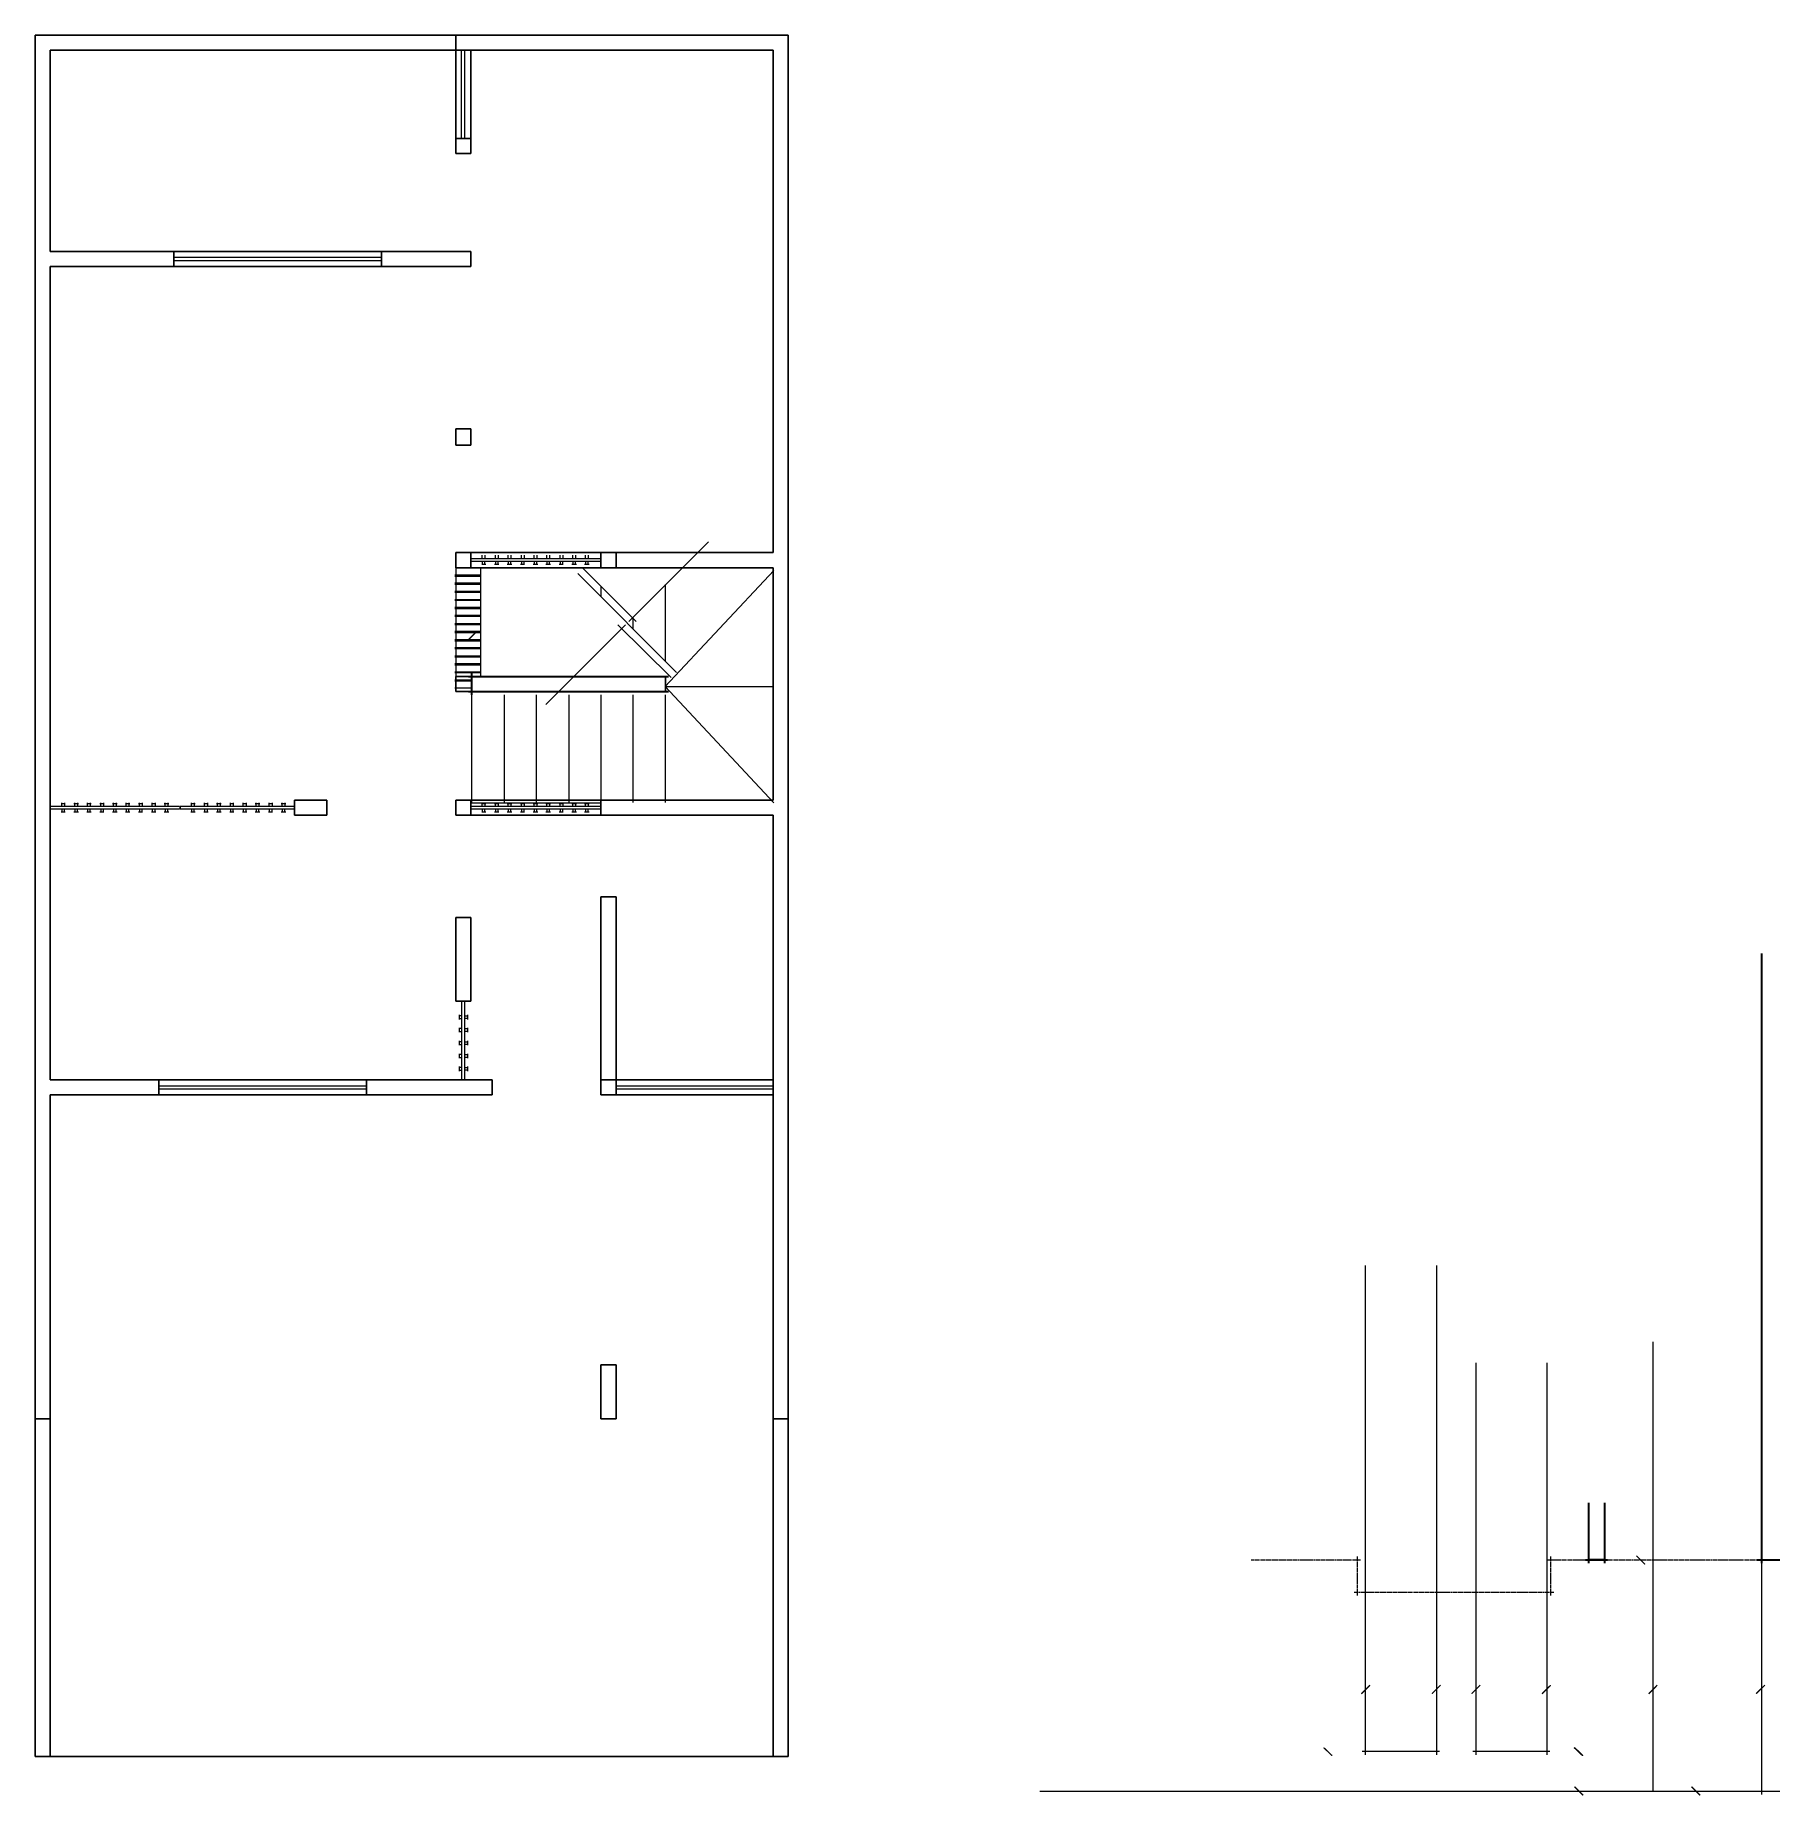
# Model space of a CAD drawing. Header units: metres. Extents: x 2482.6 to 2498.9, y 1271.3 to 1287.7.
import ezdxf

# ---------------------------------------------------------------- set-up
doc = ezdxf.new("R2010")
doc.units = ezdxf.units.M
doc.layers.add('muros', color=7, linetype='Continuous')
for name, color, linetype, true_color in [('PDF_0', 7, 'Continuous', 0x404040), ('PDF_Muros', 7, 'Continuous', 0x404040), ('PDF_Niveles', 7, 'Continuous', 0x404040), ('PDF_Ventanas', 7, 'Continuous', 0x404040)]:
    doc.layers.add(name, color=color, linetype=linetype, true_color=true_color)

msp = doc.modelspace()

# ---------------------------------------------------------------- hatches: boundary and pattern name
at = {"layer": 'PDF_0', "true_color": 0xffffff, "transparency": 33554559}
msp.add_hatch(color=7, dxfattribs=at).paths.add_polyline_path([(2486.658, 1282.066), (2486.666, 1282.057), (2486.747, 1282.137), (2486.738, 1282.146)])
at = {"layer": 'PDF_0', "transparency": 33554559}
for points in [[(2497.533, 1273.56), (2497.525, 1273.551), (2497.605, 1273.471), (2497.614, 1273.479)], [(2494.976, 1272.268), (2495.057, 1272.349), (2495.048, 1272.357), (2494.968, 1272.277)], [(2495.632, 1272.268), (2495.713, 1272.349), (2495.704, 1272.357), (2495.624, 1272.277)], [(2496.001, 1272.268), (2496.081, 1272.349), (2496.073, 1272.357), (2495.992, 1272.277)], [(2496.657, 1272.268), (2496.737, 1272.349), (2496.729, 1272.357), (2496.648, 1272.277)], [(2497.648, 1272.268), (2497.728, 1272.349), (2497.72, 1272.357), (2497.639, 1272.277)], [(2498.638, 1272.277), (2498.647, 1272.268), (2498.727, 1272.349), (2498.719, 1272.357)], [(2494.625, 1271.777), (2494.616, 1271.769), (2494.697, 1271.693), (2494.705, 1271.701)], [(2496.953, 1271.777), (2496.945, 1271.769), (2497.025, 1271.693), (2497.034, 1271.701)], [(2497.029, 1271.693), (2497.038, 1271.701), (2496.958, 1271.777), (2496.949, 1271.769)], [(2496.958, 1271.413), (2496.949, 1271.405), (2497.029, 1271.324), (2497.038, 1271.333)], [(2498.046, 1271.413), (2498.037, 1271.405), (2498.117, 1271.324), (2498.126, 1271.333)]]:
    msp.add_hatch(color=256, dxfattribs=at).paths.add_polyline_path(points)

# ---------------------------------------------------------------- linework, layer by layer
at = {"layer": 'muros'}
for p, q in [((2482.642, 1271.689), (2482.642, 1287.689)), ((2482.642, 1287.689), (2489.642, 1287.689)), ((2482.782, 1287.549), (2489.502, 1287.549)), ((2482.782, 1285.679), (2482.782, 1287.549)), ((2486.552, 1286.589), (2486.552, 1287.689)), ((2486.692, 1286.589), (2486.692, 1287.549)), ((2489.502, 1287.549), (2489.502, 1282.879)), ((2489.642, 1287.689), (2489.642, 1271.689)), ((2486.552, 1286.729), (2486.692, 1286.729)), ((2486.552, 1286.589), (2486.692, 1286.589)), ((2482.782, 1285.679), (2486.692, 1285.679)), ((2482.782, 1285.679), (2486.692, 1285.679)), ((2483.932, 1285.679), (2483.932, 1285.539)), ((2485.862, 1285.679), (2485.862, 1285.539)), ((2486.692, 1285.539), (2486.692, 1285.679)), ((2482.782, 1285.539), (2486.692, 1285.539)), ((2482.782, 1285.539), (2486.692, 1285.539)), ((2482.782, 1277.979), (2482.782, 1285.539)), ((2486.552, 1284.029), (2486.692, 1284.029)), ((2486.552, 1283.879), (2486.552, 1284.029)), ((2486.692, 1283.879), (2486.692, 1284.029)), ((2486.552, 1283.879), (2486.692, 1283.879)), ((2486.552, 1282.879), (2489.502, 1282.879)), ((2486.552, 1282.879), (2489.502, 1282.879)), ((2486.552, 1282.739), (2486.552, 1282.879)), ((2486.692, 1282.739), (2486.692, 1282.879)), ((2486.692, 1282.821), (2486.692, 1282.796)), ((2487.902, 1282.739), (2487.902, 1282.879)), ((2488.042, 1282.739), (2488.042, 1282.879)), ((2486.552, 1282.739), (2489.502, 1282.739)), ((2489.502, 1282.739), (2489.502, 1281.729)), ((2486.552, 1281.589), (2486.552, 1281.729)), ((2486.552, 1281.729), (2488.502, 1281.729)), ((2486.552, 1281.729), (2488.502, 1281.729)), ((2488.502, 1281.729), (2488.502, 1281.589)), ((2489.502, 1281.729), (2489.502, 1281.589)), ((2486.552, 1281.589), (2488.502, 1281.589)), ((2489.502, 1281.589), (2489.502, 1280.579)), ((2482.782, 1280.521), (2482.782, 1280.496)), ((2483.989, 1280.521), (2483.989, 1280.496)), ((2485.052, 1280.439), (2485.052, 1280.579)), ((2485.052, 1280.579), (2485.352, 1280.579)), ((2485.352, 1280.439), (2485.352, 1280.579)), ((2486.552, 1280.579), (2489.502, 1280.579)), ((2486.552, 1280.439), (2486.552, 1280.579)), ((2486.692, 1280.439), (2486.692, 1280.579)), ((2486.692, 1280.521), (2486.692, 1280.496)), ((2487.902, 1280.439), (2487.902, 1280.579)), ((2485.052, 1280.439), (2485.352, 1280.439)), ((2486.552, 1280.439), (2489.502, 1280.439)), ((2489.502, 1280.439), (2489.502, 1271.689)), ((2487.902, 1279.679), (2488.042, 1279.679)), ((2487.902, 1277.839), (2487.902, 1279.679)), ((2488.042, 1277.839), (2488.042, 1279.679)), ((2486.552, 1279.489), (2486.692, 1279.489)), ((2486.552, 1278.709), (2486.552, 1279.489)), ((2486.692, 1278.709), (2486.692, 1279.489)), ((2486.552, 1278.709), (2486.692, 1278.709)), ((2486.609, 1278.709), (2486.635, 1278.709)), ((2482.782, 1277.979), (2486.892, 1277.979)), ((2483.792, 1277.839), (2483.792, 1277.979)), ((2485.722, 1277.839), (2485.722, 1277.979)), ((2486.552, 1277.979), (2486.692, 1277.979)), ((2486.892, 1277.979), (2486.892, 1277.839)), ((2487.902, 1277.979), (2488.042, 1277.979)), ((2487.902, 1277.979), (2489.502, 1277.979)), ((2482.782, 1271.689), (2482.782, 1277.839)), ((2482.782, 1277.839), (2486.892, 1277.839)), ((2487.902, 1277.839), (2489.502, 1277.839)), ((2487.902, 1275.329), (2488.042, 1275.329)), ((2487.902, 1274.829), (2487.902, 1275.329)), ((2488.042, 1274.829), (2488.042, 1275.329)), ((2482.642, 1274.829), (2482.782, 1274.829)), ((2487.902, 1274.829), (2488.042, 1274.829)), ((2487.902, 1274.829), (2488.042, 1274.829)), ((2489.502, 1274.829), (2489.642, 1274.829)), ((2489.502, 1274.829), (2489.642, 1274.829)), ((2489.642, 1271.689), (2482.642, 1271.689))]:
    msp.add_line(p, q, dxfattribs=at)
at = {"layer": 'PDF_Muros', "color": 7, "lineweight": 9, "true_color": 0xffffff}
for points in [[(2486.789, 1282.671), (2486.543, 1282.671)], [(2486.789, 1282.658), (2486.543, 1282.658)], [(2486.789, 1282.595), (2486.543, 1282.595)], [(2486.789, 1282.582), (2486.543, 1282.582)], [(2486.789, 1282.519), (2486.543, 1282.519)], [(2486.789, 1282.51), (2486.543, 1282.51)], [(2486.789, 1282.442), (2486.543, 1282.442)], [(2486.789, 1282.434), (2486.543, 1282.434)], [(2486.789, 1282.37), (2486.543, 1282.37)], [(2486.789, 1282.358), (2486.543, 1282.358)], [(2486.789, 1282.294), (2486.543, 1282.294)], [(2486.789, 1282.286), (2486.543, 1282.286)], [(2486.789, 1282.218), (2486.543, 1282.218)], [(2486.789, 1282.209), (2486.543, 1282.209)], [(2486.789, 1282.146), (2486.543, 1282.146)], [(2486.789, 1282.133), (2486.543, 1282.133)], [(2486.789, 1282.07), (2486.543, 1282.07)], [(2486.789, 1282.057), (2486.543, 1282.057)], [(2486.789, 1281.994), (2486.543, 1281.994)], [(2486.789, 1281.985), (2486.543, 1281.985)], [(2486.789, 1281.917), (2486.543, 1281.917)], [(2486.789, 1281.909), (2486.543, 1281.909)], [(2486.789, 1281.845), (2486.543, 1281.845)], [(2486.789, 1281.833), (2486.543, 1281.833)], [(2486.789, 1281.769), (2486.543, 1281.769)], [(2486.789, 1281.761), (2486.543, 1281.761)], [(2486.7, 1281.693), (2486.543, 1281.693)], [(2486.7, 1281.685), (2486.543, 1281.685)]]:
    msp.add_lwpolyline(points, dxfattribs=at)
at = {"layer": 'PDF_Muros', "color": 7, "lineweight": 18, "true_color": 0xffffff}
for points in [[(2486.552, 1282.739), (2486.552, 1281.613)], [(2486.781, 1282.734), (2486.781, 1281.735)], [(2486.7, 1281.621), (2486.543, 1281.621)]]:
    msp.add_lwpolyline(points, dxfattribs=at)
at = {"layer": 'PDF_Muros', "color": 7, "lineweight": 35, "true_color": 0xffffff}
for points in [[(2486.67, 1281.727), (2488.529, 1281.727)], [(2486.7, 1281.761), (2486.7, 1281.558)], [(2486.67, 1281.587), (2488.529, 1281.587)]]:
    msp.add_lwpolyline(points, dxfattribs=at)
at = {"layer": 'PDF_Muros', "lineweight": 35}
for points in [[(2498.693, 1279.152), (2498.693, 1273.488)], [(2497.085, 1274.046), (2497.085, 1273.488)], [(2497.233, 1274.046), (2497.233, 1273.488)], [(2497.055, 1273.517), (2497.262, 1273.517)], [(2497.233, 1273.517), (2497.085, 1273.517)], [(2498.651, 1273.517), (2498.863, 1273.517)]]:
    msp.add_lwpolyline(points, dxfattribs=at)
at = {"layer": 'PDF_Muros', "lineweight": 9}
for points in [[(2493.948, 1273.517), (2493.96, 1273.517), (2493.973, 1273.517)], [(2493.977, 1273.517), (2493.99, 1273.517), (2494.003, 1273.517)], [(2494.007, 1273.517), (2494.02, 1273.517)], [(2494.024, 1273.517), (2494.032, 1273.517)], [(2494.036, 1273.517), (2494.049, 1273.517)], [(2494.053, 1273.517), (2494.062, 1273.517)], [(2494.066, 1273.517), (2494.079, 1273.517)], [(2494.083, 1273.517), (2494.096, 1273.517), (2494.108, 1273.517)], [(2494.113, 1273.517), (2494.125, 1273.517), (2494.138, 1273.517)], [(2494.142, 1273.517), (2494.155, 1273.517), (2494.168, 1273.517)], [(2494.172, 1273.517), (2494.185, 1273.517)], [(2494.189, 1273.517), (2494.197, 1273.517)], [(2494.202, 1273.517), (2494.214, 1273.517)], [(2494.218, 1273.517), (2494.227, 1273.517)], [(2494.231, 1273.517), (2494.244, 1273.517)], [(2494.248, 1273.517), (2494.261, 1273.517), (2494.274, 1273.517)], [(2494.278, 1273.517), (2494.29, 1273.517), (2494.303, 1273.517)], [(2494.307, 1273.517), (2494.32, 1273.517), (2494.333, 1273.517)], [(2494.337, 1273.517), (2494.35, 1273.517), (2494.362, 1273.517)], [(2494.367, 1273.517), (2494.379, 1273.517)], [(2494.384, 1273.517), (2494.392, 1273.517)], [(2494.396, 1273.517), (2494.409, 1273.517)], [(2494.413, 1273.517), (2494.422, 1273.517)], [(2494.426, 1273.517), (2494.439, 1273.517)], [(2494.443, 1273.517), (2494.456, 1273.517), (2494.468, 1273.517)], [(2494.472, 1273.517), (2494.485, 1273.517), (2494.498, 1273.517)], [(2494.502, 1273.517), (2494.515, 1273.517), (2494.528, 1273.517)], [(2494.532, 1273.517), (2494.544, 1273.517)], [(2494.549, 1273.517), (2494.557, 1273.517)], [(2494.561, 1273.517), (2494.574, 1273.517)], [(2494.578, 1273.517), (2494.587, 1273.517)], [(2494.591, 1273.517), (2494.604, 1273.517)], [(2494.608, 1273.517), (2494.621, 1273.517), (2494.633, 1273.517)], [(2494.638, 1273.517), (2494.65, 1273.517), (2494.663, 1273.517)], [(2494.667, 1273.517), (2494.68, 1273.517), (2494.693, 1273.517)], [(2494.697, 1273.517), (2494.71, 1273.517)], [(2494.714, 1273.517), (2494.722, 1273.517)], [(2494.727, 1273.517), (2494.739, 1273.517)], [(2494.743, 1273.517), (2494.752, 1273.517)], [(2494.756, 1273.517), (2494.769, 1273.517)], [(2494.773, 1273.517), (2494.786, 1273.517), (2494.798, 1273.517)], [(2494.803, 1273.517), (2494.815, 1273.517), (2494.828, 1273.517)], [(2494.832, 1273.517), (2494.845, 1273.517), (2494.858, 1273.517)], [(2494.862, 1273.517), (2494.875, 1273.517)], [(2494.879, 1273.517), (2494.887, 1273.517)], [(2494.892, 1273.517), (2494.904, 1273.517)], [(2494.909, 1273.517), (2494.917, 1273.517)], [(2494.921, 1273.517), (2494.934, 1273.517)], [(2494.934, 1273.547), (2494.934, 1273.534)], [(2494.934, 1273.53), (2494.934, 1273.517), (2494.934, 1273.505)], [(2494.934, 1273.5), (2494.934, 1273.488)], [(2494.934, 1273.483), (2494.934, 1273.475)], [(2494.934, 1273.471), (2494.934, 1273.458)], [(2494.938, 1273.517), (2494.951, 1273.517), (2494.964, 1273.517)], [(2496.704, 1273.517), (2496.712, 1273.517)], [(2496.716, 1273.517), (2496.725, 1273.517)], [(2496.729, 1273.517), (2496.742, 1273.517)], [(2496.733, 1273.534), (2496.733, 1273.547)], [(2496.733, 1273.505), (2496.733, 1273.517), (2496.733, 1273.53)], [(2496.733, 1273.488), (2496.733, 1273.5)], [(2496.733, 1273.475), (2496.733, 1273.483)], [(2496.733, 1273.458), (2496.733, 1273.471)], [(2496.746, 1273.517), (2496.754, 1273.517)], [(2496.759, 1273.517), (2496.771, 1273.517)], [(2496.775, 1273.517), (2496.788, 1273.517), (2496.801, 1273.517)], [(2496.805, 1273.517), (2496.818, 1273.517), (2496.831, 1273.517)], [(2496.835, 1273.517), (2496.847, 1273.517), (2496.86, 1273.517)], [(2496.864, 1273.517), (2496.877, 1273.517)], [(2496.881, 1273.517), (2496.89, 1273.517)], [(2496.894, 1273.517), (2496.907, 1273.517)], [(2496.911, 1273.517), (2496.919, 1273.517)], [(2496.924, 1273.517), (2496.936, 1273.517)], [(2496.941, 1273.517), (2496.953, 1273.517), (2496.966, 1273.517)], [(2496.97, 1273.517), (2496.983, 1273.517), (2496.996, 1273.517)], [(2497, 1273.517), (2497.013, 1273.517), (2497.025, 1273.517)], [(2497.029, 1273.517), (2497.042, 1273.517), (2497.055, 1273.517)], [(2497.059, 1273.517), (2497.072, 1273.517)], [(2497.076, 1273.517), (2497.085, 1273.517)], [(2497.233, 1273.517), (2497.245, 1273.517), (2497.258, 1273.517)], [(2497.262, 1273.517), (2497.275, 1273.517), (2497.288, 1273.517)], [(2497.292, 1273.517), (2497.305, 1273.517)], [(2497.309, 1273.517), (2497.317, 1273.517)], [(2497.322, 1273.517), (2497.334, 1273.517)], [(2497.339, 1273.517), (2497.347, 1273.517)], [(2497.351, 1273.517), (2497.364, 1273.517)], [(2497.368, 1273.517), (2497.381, 1273.517), (2497.394, 1273.517)], [(2497.398, 1273.517), (2497.41, 1273.517), (2497.423, 1273.517)], [(2497.427, 1273.517), (2497.44, 1273.517), (2497.453, 1273.517)], [(2497.457, 1273.517), (2497.47, 1273.517), (2497.482, 1273.517)], [(2497.487, 1273.517), (2497.499, 1273.517)], [(2497.504, 1273.517), (2497.512, 1273.517)], [(2497.516, 1273.517), (2497.529, 1273.517)], [(2497.533, 1273.517), (2497.542, 1273.517)], [(2497.546, 1273.517), (2497.559, 1273.517)], [(2497.563, 1273.517), (2497.576, 1273.517), (2497.588, 1273.517)], [(2497.593, 1273.517), (2497.605, 1273.517), (2497.618, 1273.517)], [(2497.622, 1273.517), (2497.635, 1273.517), (2497.648, 1273.517)], [(2497.652, 1273.517), (2497.665, 1273.517)], [(2497.669, 1273.517), (2497.677, 1273.517)], [(2497.681, 1273.517), (2497.694, 1273.517)], [(2497.698, 1273.517), (2497.707, 1273.517)], [(2497.711, 1273.517), (2497.724, 1273.517)], [(2497.728, 1273.517), (2497.741, 1273.517), (2497.753, 1273.517)], [(2497.758, 1273.517), (2497.77, 1273.517), (2497.783, 1273.517)], [(2497.787, 1273.517), (2497.8, 1273.517), (2497.813, 1273.517)], [(2497.817, 1273.517), (2497.83, 1273.517)], [(2497.834, 1273.517), (2497.842, 1273.517)], [(2497.847, 1273.517), (2497.859, 1273.517)], [(2497.863, 1273.517), (2497.872, 1273.517)], [(2497.876, 1273.517), (2497.889, 1273.517)], [(2497.893, 1273.517), (2497.906, 1273.517), (2497.919, 1273.517)], [(2497.923, 1273.517), (2497.935, 1273.517), (2497.948, 1273.517)], [(2497.952, 1273.517), (2497.965, 1273.517), (2497.978, 1273.517)], [(2497.982, 1273.517), (2497.995, 1273.517), (2498.007, 1273.517)], [(2498.012, 1273.517), (2498.024, 1273.517)], [(2498.029, 1273.517), (2498.037, 1273.517)], [(2498.041, 1273.517), (2498.054, 1273.517)], [(2498.058, 1273.517), (2498.067, 1273.517)], [(2498.071, 1273.517), (2498.084, 1273.517)], [(2498.088, 1273.517), (2498.101, 1273.517), (2498.113, 1273.517)], [(2498.117, 1273.517), (2498.13, 1273.517), (2498.143, 1273.517)], [(2498.147, 1273.517), (2498.16, 1273.517), (2498.173, 1273.517)], [(2498.177, 1273.517), (2498.189, 1273.517)], [(2498.194, 1273.517), (2498.202, 1273.517)], [(2498.206, 1273.517), (2498.219, 1273.517)], [(2498.223, 1273.517), (2498.232, 1273.517)], [(2498.236, 1273.517), (2498.249, 1273.517)], [(2498.253, 1273.517), (2498.266, 1273.517), (2498.278, 1273.517)], [(2498.283, 1273.517), (2498.295, 1273.517), (2498.308, 1273.517)], [(2498.312, 1273.517), (2498.325, 1273.517), (2498.338, 1273.517)], [(2498.342, 1273.517), (2498.355, 1273.517)], [(2498.359, 1273.517), (2498.367, 1273.517)], [(2498.371, 1273.517), (2498.384, 1273.517)], [(2498.388, 1273.517), (2498.397, 1273.517)], [(2498.401, 1273.517), (2498.414, 1273.517)], [(2498.418, 1273.517), (2498.431, 1273.517), (2498.443, 1273.517)], [(2498.448, 1273.517), (2498.46, 1273.517), (2498.473, 1273.517)], [(2498.477, 1273.517), (2498.49, 1273.517), (2498.503, 1273.517)], [(2498.507, 1273.517), (2498.52, 1273.517)], [(2498.524, 1273.517), (2498.532, 1273.517)], [(2498.537, 1273.517), (2498.549, 1273.517)], [(2498.554, 1273.517), (2498.562, 1273.517)], [(2498.566, 1273.517), (2498.579, 1273.517)], [(2498.583, 1273.517), (2498.596, 1273.517), (2498.609, 1273.517)], [(2498.613, 1273.517), (2498.625, 1273.517), (2498.638, 1273.517)], [(2498.642, 1273.517), (2498.655, 1273.517), (2498.668, 1273.517)], [(2498.672, 1273.517), (2498.685, 1273.517)], [(2494.934, 1273.454), (2494.934, 1273.445)], [(2494.934, 1273.441), (2494.934, 1273.428)], [(2494.934, 1273.424), (2494.934, 1273.411), (2494.934, 1273.399)], [(2494.934, 1273.394), (2494.934, 1273.382), (2494.934, 1273.369)], [(2494.934, 1273.365), (2494.934, 1273.352), (2494.934, 1273.339)], [(2494.934, 1273.335), (2494.934, 1273.323), (2494.934, 1273.31)], [(2496.733, 1273.445), (2496.733, 1273.454)], [(2496.733, 1273.428), (2496.733, 1273.441)], [(2496.733, 1273.399), (2496.733, 1273.411), (2496.733, 1273.424)], [(2496.733, 1273.369), (2496.733, 1273.382), (2496.733, 1273.394)], [(2496.733, 1273.339), (2496.733, 1273.352), (2496.733, 1273.365)], [(2496.733, 1273.31), (2496.733, 1273.323), (2496.733, 1273.335)], [(2494.904, 1273.217), (2494.917, 1273.217)], [(2494.921, 1273.217), (2494.93, 1273.217)], [(2494.934, 1273.306), (2494.934, 1273.293)], [(2494.934, 1273.289), (2494.934, 1273.28)], [(2494.934, 1273.276), (2494.934, 1273.263)], [(2494.934, 1273.259), (2494.934, 1273.251)], [(2494.934, 1273.246), (2494.934, 1273.234)], [(2494.934, 1273.229), (2494.934, 1273.217), (2494.934, 1273.204)], [(2494.934, 1273.217), (2494.947, 1273.217)], [(2494.934, 1273.2), (2494.934, 1273.187)], [(2494.951, 1273.217), (2494.959, 1273.217)], [(2494.964, 1273.217), (2494.976, 1273.217)], [(2494.981, 1273.217), (2494.993, 1273.217), (2495.006, 1273.217)], [(2495.01, 1273.217), (2495.023, 1273.217), (2495.036, 1273.217)], [(2495.04, 1273.217), (2495.052, 1273.217), (2495.065, 1273.217)], [(2495.069, 1273.217), (2495.082, 1273.217)], [(2495.086, 1273.217), (2495.095, 1273.217)], [(2495.099, 1273.217), (2495.112, 1273.217)], [(2495.116, 1273.217), (2495.124, 1273.217)], [(2495.129, 1273.217), (2495.141, 1273.217)], [(2495.146, 1273.217), (2495.158, 1273.217), (2495.171, 1273.217)], [(2495.175, 1273.217), (2495.188, 1273.217), (2495.201, 1273.217)], [(2495.205, 1273.217), (2495.218, 1273.217), (2495.23, 1273.217)], [(2495.235, 1273.217), (2495.247, 1273.217), (2495.26, 1273.217)], [(2495.264, 1273.217), (2495.277, 1273.217)], [(2495.281, 1273.217), (2495.29, 1273.217)], [(2495.294, 1273.217), (2495.306, 1273.217)], [(2495.311, 1273.217), (2495.319, 1273.217)], [(2495.323, 1273.217), (2495.336, 1273.217)], [(2495.34, 1273.217), (2495.353, 1273.217), (2495.366, 1273.217)], [(2495.37, 1273.217), (2495.383, 1273.217), (2495.395, 1273.217)], [(2495.4, 1273.217), (2495.412, 1273.217), (2495.425, 1273.217)], [(2495.429, 1273.217), (2495.442, 1273.217)], [(2495.446, 1273.217), (2495.455, 1273.217)], [(2495.459, 1273.217), (2495.472, 1273.217)], [(2495.476, 1273.217), (2495.484, 1273.217)], [(2495.489, 1273.217), (2495.501, 1273.217)], [(2495.505, 1273.217), (2495.518, 1273.217), (2495.531, 1273.217)], [(2495.535, 1273.217), (2495.548, 1273.217), (2495.56, 1273.217)], [(2495.565, 1273.217), (2495.577, 1273.217), (2495.59, 1273.217)], [(2495.594, 1273.217), (2495.607, 1273.217)], [(2495.611, 1273.217), (2495.62, 1273.217)], [(2495.624, 1273.217), (2495.637, 1273.217)], [(2495.641, 1273.217), (2495.649, 1273.217)], [(2495.654, 1273.217), (2495.666, 1273.217)], [(2495.671, 1273.217), (2495.683, 1273.217), (2495.696, 1273.217)], [(2495.7, 1273.217), (2495.713, 1273.217), (2495.726, 1273.217)], [(2495.73, 1273.217), (2495.743, 1273.217), (2495.755, 1273.217)], [(2495.759, 1273.217), (2495.772, 1273.217)], [(2495.776, 1273.217), (2495.785, 1273.217)], [(2495.789, 1273.217), (2495.802, 1273.217)], [(2495.806, 1273.217), (2495.814, 1273.217)], [(2495.819, 1273.217), (2495.831, 1273.217)], [(2495.836, 1273.217), (2495.848, 1273.217), (2495.861, 1273.217)], [(2495.865, 1273.217), (2495.878, 1273.217), (2495.891, 1273.217)], [(2495.895, 1273.217), (2495.908, 1273.217), (2495.92, 1273.217)], [(2495.925, 1273.217), (2495.937, 1273.217), (2495.95, 1273.217)], [(2495.954, 1273.217), (2495.967, 1273.217)], [(2495.971, 1273.217), (2495.98, 1273.217)], [(2495.984, 1273.217), (2495.997, 1273.217)], [(2496.001, 1273.217), (2496.009, 1273.217)], [(2496.013, 1273.217), (2496.026, 1273.217)], [(2496.03, 1273.217), (2496.043, 1273.217), (2496.056, 1273.217)], [(2496.06, 1273.217), (2496.073, 1273.217), (2496.085, 1273.217)], [(2496.09, 1273.217), (2496.102, 1273.217), (2496.115, 1273.217)], [(2496.119, 1273.217), (2496.132, 1273.217)], [(2496.136, 1273.217), (2496.145, 1273.217)], [(2496.149, 1273.217), (2496.162, 1273.217)], [(2496.166, 1273.217), (2496.174, 1273.217)], [(2496.179, 1273.217), (2496.191, 1273.217)], [(2496.196, 1273.217), (2496.208, 1273.217), (2496.221, 1273.217)], [(2496.225, 1273.217), (2496.238, 1273.217), (2496.251, 1273.217)], [(2496.255, 1273.217), (2496.267, 1273.217), (2496.28, 1273.217)], [(2496.284, 1273.217), (2496.297, 1273.217)], [(2496.301, 1273.217), (2496.31, 1273.217)], [(2496.314, 1273.217), (2496.327, 1273.217)], [(2496.331, 1273.217), (2496.339, 1273.217)], [(2496.344, 1273.217), (2496.356, 1273.217)], [(2496.361, 1273.217), (2496.373, 1273.217), (2496.386, 1273.217)], [(2496.39, 1273.217), (2496.403, 1273.217), (2496.416, 1273.217)], [(2496.42, 1273.217), (2496.433, 1273.217), (2496.445, 1273.217)], [(2496.45, 1273.217), (2496.462, 1273.217), (2496.475, 1273.217)], [(2496.479, 1273.217), (2496.492, 1273.217)], [(2496.496, 1273.217), (2496.505, 1273.217)], [(2496.509, 1273.217), (2496.521, 1273.217)], [(2496.526, 1273.217), (2496.538, 1273.217), (2496.551, 1273.217)], [(2496.555, 1273.217), (2496.568, 1273.217), (2496.581, 1273.217)], [(2496.585, 1273.217), (2496.598, 1273.217), (2496.61, 1273.217)], [(2496.615, 1273.217), (2496.627, 1273.217), (2496.64, 1273.217)], [(2496.644, 1273.217), (2496.657, 1273.217)], [(2496.661, 1273.217), (2496.67, 1273.217)], [(2496.674, 1273.217), (2496.687, 1273.217)], [(2496.691, 1273.217), (2496.699, 1273.217)], [(2496.704, 1273.217), (2496.716, 1273.217)], [(2496.72, 1273.217), (2496.733, 1273.217), (2496.746, 1273.217)], [(2496.733, 1273.293), (2496.733, 1273.306)], [(2496.733, 1273.28), (2496.733, 1273.289)], [(2496.733, 1273.263), (2496.733, 1273.276)], [(2496.733, 1273.251), (2496.733, 1273.259)], [(2496.733, 1273.234), (2496.733, 1273.246)], [(2496.733, 1273.204), (2496.733, 1273.217), (2496.733, 1273.229)], [(2496.733, 1273.187), (2496.733, 1273.2)], [(2496.75, 1273.217), (2496.763, 1273.217)]]:
    msp.add_lwpolyline(points, dxfattribs=at)
at = {"layer": 'PDF_Muros', "lineweight": 18}
for points in [[(2498.693, 1273.517), (2498.693, 1271.337)], [(2498.651, 1271.367), (2498.863, 1271.367)]]:
    msp.add_lwpolyline(points, dxfattribs=at)
at = {"layer": 'PDF_Niveles', "color": 7, "lineweight": 9, "true_color": 0xffffff}
for points in [[(2488.161, 1282.239), (2488.901, 1282.98)], [(2488.605, 1281.765), (2487.686, 1282.684)], [(2487.733, 1282.734), (2488.228, 1282.239)], [(2488.499, 1281.634), (2489.511, 1282.713)], [(2487.902, 1282.569), (2487.902, 1282.472)], [(2488.499, 1282.582), (2488.499, 1281.871)], [(2487.39, 1281.469), (2488.131, 1282.209)], [(2488.059, 1282.209), (2488.554, 1281.718)], [(2488.199, 1282.281), (2488.199, 1282.171)], [(2486.7, 1281.558), (2486.7, 1280.554), (2487.902, 1280.554)], [(2487.001, 1281.558), (2487.001, 1280.558)], [(2487.301, 1281.558), (2487.301, 1280.558)], [(2487.602, 1281.558), (2487.602, 1280.558)], [(2487.902, 1281.558), (2487.902, 1280.558)], [(2488.199, 1281.558), (2488.199, 1280.558)], [(2489.511, 1280.554), (2488.499, 1281.634), (2489.503, 1281.634)], [(2488.499, 1281.558), (2488.499, 1280.558)]]:
    msp.add_lwpolyline(points, dxfattribs=at)
at = {"layer": 'PDF_Niveles', "lineweight": 9}
for points in [[(2495.01, 1271.705), (2495.01, 1276.252)], [(2495.671, 1276.252), (2495.671, 1271.705)], [(2497.681, 1275.545), (2497.681, 1271.367)], [(2496.039, 1271.705), (2496.039, 1275.35)], [(2496.695, 1275.35), (2496.695, 1271.705)], [(2495.7, 1271.735), (2494.981, 1271.735)], [(2496.725, 1271.735), (2496.009, 1271.735)], [(2491.983, 1271.367), (2498.685, 1271.367)]]:
    msp.add_lwpolyline(points, dxfattribs=at)
at = {"layer": 'PDF_Ventanas', "lineweight": 9}
for points in [[(2486.552, 1286.729), (2486.552, 1287.546)], [(2486.692, 1286.729), (2486.692, 1287.546)], [(2485.858, 1285.678), (2483.932, 1285.678)], [(2483.932, 1285.539), (2485.858, 1285.539)], [(2483.792, 1277.978), (2485.718, 1277.978)], [(2488.042, 1277.978), (2489.498, 1277.978)], [(2483.792, 1277.839), (2485.718, 1277.839)], [(2488.042, 1277.839), (2489.498, 1277.839)]]:
    msp.add_lwpolyline(points, dxfattribs=at)
at = {"layer": 'PDF_Ventanas', "color": 2, "lineweight": 18}
for points in [[(2486.607, 1286.729), (2486.607, 1287.546)], [(2486.637, 1286.729), (2486.637, 1287.546)], [(2485.858, 1285.623), (2483.932, 1285.623)], [(2483.932, 1285.594), (2485.858, 1285.594)], [(2483.792, 1277.923), (2485.718, 1277.923)], [(2483.792, 1277.894), (2485.718, 1277.894)], [(2488.042, 1277.923), (2489.498, 1277.923)], [(2488.042, 1277.894), (2489.498, 1277.894)]]:
    msp.add_lwpolyline(points, dxfattribs=at)
at = {"layer": 'PDF_Ventanas', "color": 61, "lineweight": 18, "true_color": 0xe5e878}
for points in [[(2487.894, 1282.821), (2486.692, 1282.821)], [(2487.894, 1282.796), (2486.692, 1282.796)], [(2483.984, 1280.521), (2482.782, 1280.521)], [(2485.052, 1280.521), (2483.989, 1280.521)], [(2487.894, 1280.521), (2486.692, 1280.521)], [(2483.984, 1280.496), (2482.782, 1280.496)], [(2485.052, 1280.496), (2483.989, 1280.496)], [(2487.894, 1280.496), (2486.692, 1280.496)], [(2486.609, 1277.979), (2486.609, 1278.709)], [(2486.635, 1277.979), (2486.635, 1278.709)]]:
    msp.add_lwpolyline(points, dxfattribs=at)
at = {"layer": 'PDF_Ventanas', "color": 61, "lineweight": 9, "true_color": 0xe5e878}
for points in [[(2486.798, 1282.821), (2486.798, 1282.855)], [(2486.823, 1282.855), (2486.823, 1282.821)], [(2486.921, 1282.821), (2486.921, 1282.855)], [(2486.946, 1282.855), (2486.946, 1282.821)], [(2487.039, 1282.821), (2487.039, 1282.855)], [(2487.064, 1282.855), (2487.064, 1282.821)], [(2487.162, 1282.821), (2487.162, 1282.855)], [(2487.187, 1282.855), (2487.187, 1282.821)], [(2487.28, 1282.821), (2487.28, 1282.855)], [(2487.306, 1282.855), (2487.306, 1282.821)], [(2487.399, 1282.821), (2487.399, 1282.855)], [(2487.424, 1282.855), (2487.424, 1282.821)], [(2487.522, 1282.821), (2487.522, 1282.855)], [(2487.547, 1282.855), (2487.547, 1282.821)], [(2487.64, 1282.821), (2487.64, 1282.855)], [(2487.666, 1282.855), (2487.666, 1282.821)], [(2487.759, 1282.821), (2487.759, 1282.855)], [(2487.784, 1282.855), (2487.784, 1282.821)], [(2486.794, 1282.771), (2486.832, 1282.771)], [(2486.798, 1282.796), (2486.798, 1282.766)], [(2486.823, 1282.766), (2486.823, 1282.796)], [(2486.912, 1282.771), (2486.954, 1282.771)], [(2486.921, 1282.796), (2486.921, 1282.766)], [(2486.946, 1282.766), (2486.946, 1282.796)], [(2487.031, 1282.771), (2487.073, 1282.771)], [(2487.039, 1282.796), (2487.039, 1282.766)], [(2487.064, 1282.766), (2487.064, 1282.796)], [(2487.153, 1282.771), (2487.191, 1282.771)], [(2487.162, 1282.796), (2487.162, 1282.766)], [(2487.187, 1282.766), (2487.187, 1282.796)], [(2487.272, 1282.771), (2487.314, 1282.771)], [(2487.28, 1282.796), (2487.28, 1282.766)], [(2487.306, 1282.766), (2487.306, 1282.796)], [(2487.39, 1282.771), (2487.433, 1282.771)], [(2487.399, 1282.796), (2487.399, 1282.766)], [(2487.424, 1282.766), (2487.424, 1282.796)], [(2487.513, 1282.771), (2487.551, 1282.771)], [(2487.522, 1282.796), (2487.522, 1282.766)], [(2487.547, 1282.766), (2487.547, 1282.796)], [(2487.632, 1282.771), (2487.674, 1282.771)], [(2487.64, 1282.796), (2487.64, 1282.766)], [(2487.666, 1282.766), (2487.666, 1282.796)], [(2487.75, 1282.771), (2487.793, 1282.771)], [(2487.759, 1282.796), (2487.759, 1282.766)], [(2487.784, 1282.766), (2487.784, 1282.796)], [(2482.884, 1280.547), (2482.922, 1280.547)], [(2482.888, 1280.521), (2482.888, 1280.555)], [(2482.913, 1280.555), (2482.913, 1280.521)], [(2483.002, 1280.547), (2483.044, 1280.547)], [(2483.011, 1280.521), (2483.011, 1280.555)], [(2483.036, 1280.555), (2483.036, 1280.521)], [(2483.121, 1280.547), (2483.163, 1280.547)], [(2483.129, 1280.521), (2483.129, 1280.555)], [(2483.154, 1280.555), (2483.154, 1280.521)], [(2483.243, 1280.547), (2483.281, 1280.547)], [(2483.252, 1280.521), (2483.252, 1280.555)], [(2483.277, 1280.555), (2483.277, 1280.521)], [(2483.362, 1280.547), (2483.404, 1280.547)], [(2483.37, 1280.521), (2483.37, 1280.555)], [(2483.396, 1280.555), (2483.396, 1280.521)], [(2483.48, 1280.547), (2483.523, 1280.547)], [(2483.489, 1280.521), (2483.489, 1280.555)], [(2483.514, 1280.555), (2483.514, 1280.521)], [(2483.603, 1280.547), (2483.641, 1280.547)], [(2483.612, 1280.521), (2483.612, 1280.555)], [(2483.637, 1280.555), (2483.637, 1280.521)], [(2483.722, 1280.547), (2483.764, 1280.547)], [(2483.73, 1280.521), (2483.73, 1280.555)], [(2483.756, 1280.555), (2483.756, 1280.521)], [(2483.84, 1280.547), (2483.883, 1280.547)], [(2483.849, 1280.521), (2483.849, 1280.555)], [(2483.874, 1280.555), (2483.874, 1280.521)], [(2484.09, 1280.547), (2484.128, 1280.547)], [(2484.095, 1280.521), (2484.095, 1280.555)], [(2484.12, 1280.555), (2484.12, 1280.521)], [(2484.209, 1280.547), (2484.251, 1280.547)], [(2484.217, 1280.521), (2484.217, 1280.555)], [(2484.243, 1280.555), (2484.243, 1280.521)], [(2484.327, 1280.547), (2484.37, 1280.547)], [(2484.336, 1280.521), (2484.336, 1280.555)], [(2484.361, 1280.555), (2484.361, 1280.521)], [(2484.45, 1280.547), (2484.488, 1280.547)], [(2484.459, 1280.521), (2484.459, 1280.555)], [(2484.484, 1280.555), (2484.484, 1280.521)], [(2484.569, 1280.547), (2484.611, 1280.547)], [(2484.577, 1280.521), (2484.577, 1280.555)], [(2484.603, 1280.555), (2484.603, 1280.521)], [(2484.687, 1280.547), (2484.73, 1280.547)], [(2484.696, 1280.521), (2484.696, 1280.555)], [(2484.721, 1280.555), (2484.721, 1280.521)], [(2484.81, 1280.547), (2484.848, 1280.547)], [(2484.818, 1280.521), (2484.818, 1280.555)], [(2484.844, 1280.555), (2484.844, 1280.521)], [(2484.929, 1280.547), (2484.971, 1280.547)], [(2484.937, 1280.521), (2484.937, 1280.555)], [(2484.962, 1280.555), (2484.962, 1280.521)], [(2486.794, 1280.547), (2486.832, 1280.547)], [(2486.798, 1280.521), (2486.798, 1280.555)], [(2486.823, 1280.555), (2486.823, 1280.521)], [(2486.912, 1280.547), (2486.954, 1280.547)], [(2486.921, 1280.521), (2486.921, 1280.555)], [(2486.946, 1280.555), (2486.946, 1280.521)], [(2487.031, 1280.547), (2487.073, 1280.547)], [(2487.039, 1280.521), (2487.039, 1280.555)], [(2487.064, 1280.555), (2487.064, 1280.521)], [(2487.153, 1280.547), (2487.191, 1280.547)], [(2487.162, 1280.521), (2487.162, 1280.555)], [(2487.187, 1280.555), (2487.187, 1280.521)], [(2487.272, 1280.547), (2487.314, 1280.547)], [(2487.28, 1280.521), (2487.28, 1280.555)], [(2487.306, 1280.555), (2487.306, 1280.521)], [(2487.39, 1280.547), (2487.433, 1280.547)], [(2487.399, 1280.521), (2487.399, 1280.555)], [(2487.424, 1280.555), (2487.424, 1280.521)], [(2487.513, 1280.547), (2487.551, 1280.547)], [(2487.522, 1280.521), (2487.522, 1280.555)], [(2487.547, 1280.555), (2487.547, 1280.521)], [(2487.632, 1280.547), (2487.674, 1280.547)], [(2487.64, 1280.521), (2487.64, 1280.555)], [(2487.666, 1280.555), (2487.666, 1280.521)], [(2487.75, 1280.547), (2487.793, 1280.547)], [(2487.759, 1280.521), (2487.759, 1280.555)], [(2487.784, 1280.555), (2487.784, 1280.521)], [(2482.884, 1280.471), (2482.922, 1280.471)], [(2482.888, 1280.496), (2482.888, 1280.466)], [(2482.913, 1280.466), (2482.913, 1280.496)], [(2483.002, 1280.471), (2483.044, 1280.471)], [(2483.011, 1280.496), (2483.011, 1280.466)], [(2483.036, 1280.466), (2483.036, 1280.496)], [(2483.121, 1280.471), (2483.163, 1280.471)], [(2483.129, 1280.496), (2483.129, 1280.466)], [(2483.154, 1280.466), (2483.154, 1280.496)], [(2483.243, 1280.471), (2483.281, 1280.471)], [(2483.252, 1280.496), (2483.252, 1280.466)], [(2483.277, 1280.466), (2483.277, 1280.496)], [(2483.362, 1280.471), (2483.404, 1280.471)], [(2483.37, 1280.496), (2483.37, 1280.466)], [(2483.396, 1280.466), (2483.396, 1280.496)], [(2483.48, 1280.471), (2483.523, 1280.471)], [(2483.489, 1280.496), (2483.489, 1280.466)], [(2483.514, 1280.466), (2483.514, 1280.496)], [(2483.603, 1280.471), (2483.641, 1280.471)], [(2483.612, 1280.496), (2483.612, 1280.466)], [(2483.637, 1280.466), (2483.637, 1280.496)], [(2483.722, 1280.471), (2483.764, 1280.471)], [(2483.73, 1280.496), (2483.73, 1280.466)], [(2483.756, 1280.466), (2483.756, 1280.496)], [(2483.84, 1280.471), (2483.883, 1280.471)], [(2483.849, 1280.496), (2483.849, 1280.466)], [(2483.874, 1280.466), (2483.874, 1280.496)], [(2484.09, 1280.471), (2484.128, 1280.471)], [(2484.095, 1280.496), (2484.095, 1280.466)], [(2484.12, 1280.466), (2484.12, 1280.496)], [(2484.209, 1280.471), (2484.251, 1280.471)], [(2484.217, 1280.496), (2484.217, 1280.466)], [(2484.243, 1280.466), (2484.243, 1280.496)], [(2484.327, 1280.471), (2484.37, 1280.471)], [(2484.336, 1280.496), (2484.336, 1280.466)], [(2484.361, 1280.466), (2484.361, 1280.496)], [(2484.45, 1280.471), (2484.488, 1280.471)], [(2484.459, 1280.496), (2484.459, 1280.466)], [(2484.484, 1280.466), (2484.484, 1280.496)], [(2484.569, 1280.471), (2484.611, 1280.471)], [(2484.577, 1280.496), (2484.577, 1280.466)], [(2484.603, 1280.466), (2484.603, 1280.496)], [(2484.687, 1280.471), (2484.73, 1280.471)], [(2484.696, 1280.496), (2484.696, 1280.466)], [(2484.721, 1280.466), (2484.721, 1280.496)], [(2484.81, 1280.471), (2484.848, 1280.471)], [(2484.818, 1280.496), (2484.818, 1280.466)], [(2484.844, 1280.466), (2484.844, 1280.496)], [(2484.929, 1280.471), (2484.971, 1280.471)], [(2484.937, 1280.496), (2484.937, 1280.466)], [(2484.962, 1280.466), (2484.962, 1280.496)], [(2486.794, 1280.471), (2486.832, 1280.471)], [(2486.798, 1280.496), (2486.798, 1280.466)], [(2486.823, 1280.466), (2486.823, 1280.496)], [(2486.912, 1280.471), (2486.954, 1280.471)], [(2486.921, 1280.496), (2486.921, 1280.466)], [(2486.946, 1280.466), (2486.946, 1280.496)], [(2487.031, 1280.471), (2487.073, 1280.471)], [(2487.039, 1280.496), (2487.039, 1280.466)], [(2487.064, 1280.466), (2487.064, 1280.496)], [(2487.153, 1280.471), (2487.191, 1280.471)], [(2487.162, 1280.496), (2487.162, 1280.466)], [(2487.187, 1280.466), (2487.187, 1280.496)], [(2487.272, 1280.471), (2487.314, 1280.471)], [(2487.28, 1280.496), (2487.28, 1280.466)], [(2487.306, 1280.466), (2487.306, 1280.496)], [(2487.39, 1280.471), (2487.433, 1280.471)], [(2487.399, 1280.496), (2487.399, 1280.466)], [(2487.424, 1280.466), (2487.424, 1280.496)], [(2487.513, 1280.471), (2487.551, 1280.471)], [(2487.522, 1280.496), (2487.522, 1280.466)], [(2487.547, 1280.466), (2487.547, 1280.496)], [(2487.632, 1280.471), (2487.674, 1280.471)], [(2487.64, 1280.496), (2487.64, 1280.466)], [(2487.666, 1280.466), (2487.666, 1280.496)], [(2487.75, 1280.471), (2487.793, 1280.471)], [(2487.759, 1280.496), (2487.759, 1280.466)], [(2487.784, 1280.466), (2487.784, 1280.496)], [(2486.609, 1278.573), (2486.58, 1278.573)], [(2486.58, 1278.548), (2486.609, 1278.548)], [(2486.584, 1278.582), (2486.584, 1278.539)], [(2486.635, 1278.573), (2486.668, 1278.573)], [(2486.668, 1278.548), (2486.635, 1278.548)], [(2486.66, 1278.582), (2486.66, 1278.539)], [(2486.609, 1278.455), (2486.58, 1278.455)], [(2486.58, 1278.429), (2486.609, 1278.429)], [(2486.584, 1278.463), (2486.584, 1278.421)], [(2486.635, 1278.455), (2486.668, 1278.455)], [(2486.668, 1278.429), (2486.635, 1278.429)], [(2486.66, 1278.463), (2486.66, 1278.421)], [(2486.609, 1278.332), (2486.58, 1278.332)], [(2486.58, 1278.306), (2486.609, 1278.306)], [(2486.584, 1278.34), (2486.584, 1278.302)], [(2486.584, 1278.222), (2486.584, 1278.179)], [(2486.635, 1278.332), (2486.668, 1278.332)], [(2486.668, 1278.306), (2486.635, 1278.306)], [(2486.66, 1278.34), (2486.66, 1278.302)], [(2486.66, 1278.222), (2486.66, 1278.179)], [(2486.609, 1278.213), (2486.58, 1278.213)], [(2486.58, 1278.188), (2486.609, 1278.188)], [(2486.609, 1278.095), (2486.58, 1278.095)], [(2486.58, 1278.069), (2486.609, 1278.069)], [(2486.584, 1278.103), (2486.584, 1278.061)], [(2486.635, 1278.213), (2486.668, 1278.213)], [(2486.668, 1278.188), (2486.635, 1278.188)], [(2486.635, 1278.095), (2486.668, 1278.095)], [(2486.668, 1278.069), (2486.635, 1278.069)], [(2486.66, 1278.103), (2486.66, 1278.061)]]:
    msp.add_lwpolyline(points, dxfattribs=at)

doc.saveas('drawing.dxf')
